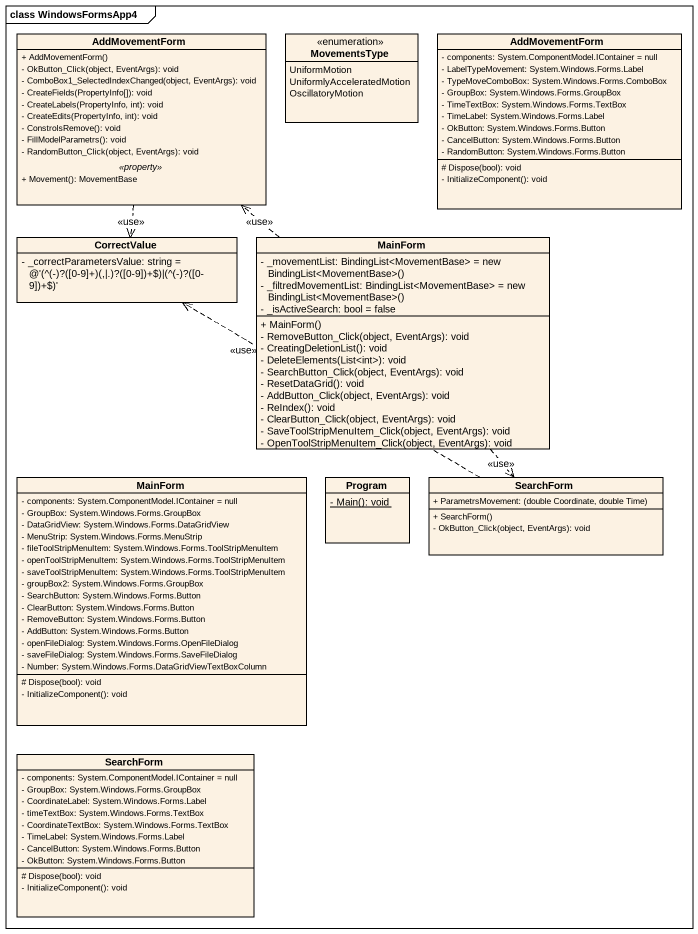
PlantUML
@startuml
mainframe class WindowsFormsApp4
hide circle
hide empty members
skinparam classAttributeIconSize 0
class AddMovementForm {
  + AddMovementForm()
  - OkButton_Click(object, EventArgs): void
  - ComboBox1_SelectedIndexChanged(object, EventArgs): void
  - CreateFields(PropertyInfo[]): void
  - CreateLabels(PropertyInfo, int): void
  - CreateEdits(PropertyInfo, int): void
  - ConstrolsRemove(): void
  - FillModelParametrs(): void
  - RandomButton_Click(object, EventArgs): void
  .. <<property>> ..
  + Movement(): MovementBase
}
enum MovementsType {
  UniformMotion
  UniformlyAcceleratedMotion
  OscillatoryMotion
}
class "AddMovementForm" as AddMovementForm_2 {
  - components: System.ComponentModel.IContainer = null
  - LabelTypeMovement: System.Windows.Forms.Label
  - TypeMoveComboBox: System.Windows.Forms.ComboBox
  - GroupBox: System.Windows.Forms.GroupBox
  - TimeTextBox: System.Windows.Forms.TextBox
  - TimeLabel: System.Windows.Forms.Label
  - OkButton: System.Windows.Forms.Button
  - CancelButton: System.Windows.Forms.Button
  - RandomButton: System.Windows.Forms.Button
  # Dispose(bool): void
  - InitializeComponent(): void
}
class CorrectValue {
  {field} - _сorrectParametersValue: string = @'(^(-)?([0-9]+)(,|.)?([0-9])+$)|(^(-)?([0-9])+$)'
}
class MainForm {
  {field} - _movementList: BindingList<MovementBase> = new BindingList<MovementBase>()
  {field} - _filtredMovementList: BindingList<MovementBase> = new BindingList<MovementBase>()
  - _isActiveSearch: bool = false
  + MainForm()
  - RemoveButton_Click(object, EventArgs): void
  - CreatingDeletionList(): void
  - DeleteElements(List<int>): void
  - SearchButton_Click(object, EventArgs): void
  - ResetDataGrid(): void
  - AddButton_Click(object, EventArgs): void
  - ReIndex(): void
  - ClearButton_Click(object, EventArgs): void
  - SaveToolStripMenuItem_Click(object, EventArgs): void
  - OpenToolStripMenuItem_Click(object, EventArgs): void
}
class "MainForm" as MainForm_2 {
  - components: System.ComponentModel.IContainer = null
  - GroupBox: System.Windows.Forms.GroupBox
  - DataGridView: System.Windows.Forms.DataGridView
  - MenuStrip: System.Windows.Forms.MenuStrip
  - fileToolStripMenuItem: System.Windows.Forms.ToolStripMenuItem
  - openToolStripMenuItem: System.Windows.Forms.ToolStripMenuItem
  - saveToolStripMenuItem: System.Windows.Forms.ToolStripMenuItem
  - groupBox2: System.Windows.Forms.GroupBox
  - SearchButton: System.Windows.Forms.Button
  - ClearButton: System.Windows.Forms.Button
  - RemoveButton: System.Windows.Forms.Button
  - AddButton: System.Windows.Forms.Button
  - openFileDialog: System.Windows.Forms.OpenFileDialog
  - saveFileDialog: System.Windows.Forms.SaveFileDialog
  - Number: System.Windows.Forms.DataGridViewTextBoxColumn
  # Dispose(bool): void
  - InitializeComponent(): void
}
class Program {
  {static} - Main(): void
}
class SearchForm {
  {field} + ParametrsMovement: (double Coordinate, double Time)
  + SearchForm()
  - OkButton_Click(object, EventArgs): void
}
class "SearchForm" as SearchForm_2 {
  - components: System.ComponentModel.IContainer = null
  - GroupBox: System.Windows.Forms.GroupBox
  - CoordinateLabel: System.Windows.Forms.Label
  - timeTextBox: System.Windows.Forms.TextBox
  - CoordinateTextBox: System.Windows.Forms.TextBox
  - TimeLabel: System.Windows.Forms.Label
  - CancelButton: System.Windows.Forms.Button
  - OkButton: System.Windows.Forms.Button
  # Dispose(bool): void
  - InitializeComponent(): void
}
AddMovementForm ..> CorrectValue : <<use>>
MainForm .up.> AddMovementForm : <<use>>
MainForm ..> SearchForm : <<use>>
SearchForm .left.> CorrectValue : <<use>>
@enduml
